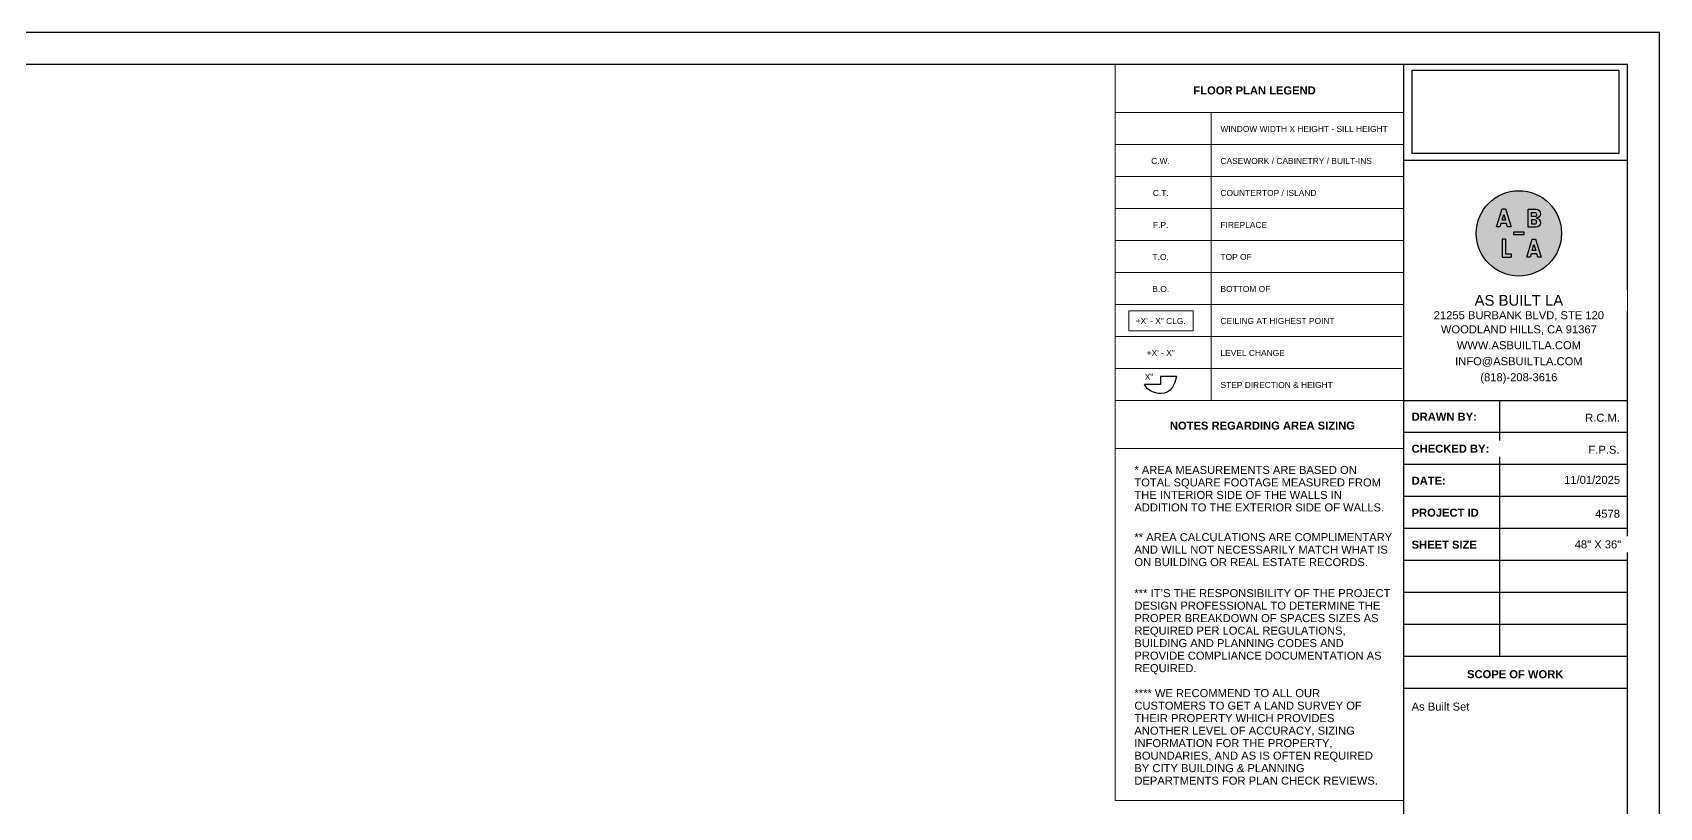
# Model space of a CAD drawing. Header units: inches. Extents: x -2078 to 106214, y -964 to 6385.
# Drawn here: x 9239 to 11678, y 5222 to 6385 of the extents above; entities that cross this region are included whole.
import ezdxf

# ---------------------------------------------------------------- set-up
doc = ezdxf.new("R2010")
doc.units = ezdxf.units.IN
doc.header["$MEASUREMENT"] = 0
doc.set_wipeout_variables(frame=1)
for name, color, linetype, lineweight in [('A-ANNO', 2, 'Continuous', 5), ('A-DETAIL-2', 20, 'Continuous', 25), ('A-DETAIL-3', 40, 'Continuous', 15)]:
    doc.layers.add(name, color=color, linetype=linetype, lineweight=lineweight)
doc.layers.add('A-HATCH', color=9, linetype='Continuous')
doc.layers.add('A-TB', color=7, linetype='Continuous')
doc.styles.add('Arial_3', font='arial.ttf', dxfattribs={"height": 0.125})
doc.styles.add('Arial_5', font='arial.ttf', dxfattribs={"height": 0.09375})
doc.styles.add('Arial_B_2', font='arialbd.ttf', dxfattribs={"height": 0.125})
doc.styles.add('JC', font='arial.ttf', dxfattribs={"height": 0.125})
picture_1 = doc.add_image_def('image1.png', size_in_pixel=(151, 61))

# ---------------------------------------------------------------- blocks, each defined once
blk = doc.blocks.new('JC_TB_48x36 - JC_TB_3624-1264225-Floor Plans')
at = {"layer": 'A-TB'}
for p, q in [((47.997, 24.012), (-0.003, 24.012)), ((47.997, -11.988), (47.997, 24.012)), ((47.497, 23.512), (0.747, 23.512)), ((43.997, 23.512), (43.997, -11.488)), ((47.497, -11.488), (47.497, 23.512)), ((47.497, 22.012), (43.997, 22.012)), ((47.497, 18.262), (43.997, 18.262)), ((45.497, 18.262), (45.497, 14.263)), ((47.497, 17.762), (43.997, 17.762)), ((47.497, 17.263), (43.997, 17.263)), ((47.497, 16.763), (43.997, 16.763)), ((47.497, 16.263), (43.997, 16.263)), ((47.497, 15.763), (43.997, 15.763)), ((47.497, 15.263), (43.997, 15.263)), ((47.497, 14.763), (43.997, 14.763)), ((47.497, 14.263), (43.997, 14.263)), ((47.497, 13.763), (43.997, 13.763))]:
    blk.add_line(p, q, dxfattribs=at)
at = {"layer": 'A-TB', "insert": (45.182, 18.691), "char_height": 0.125, "width": 1.44556, "attachment_point": 1, "style": 'Arial_3', "bg_fill": 2}
blk.add_mtext('(818)-208-3616', dxfattribs=at)
at = {"layer": 'A-TB', "char_height": 0.125, "attachment_point": 1, "bg_fill": 2}
for s, insert, width, style in [('21255 Burbank Blvd, Ste 120', (44.596, 19.632), 2.74909, 'Arial_3'), ('INFO@ASBUILTLA.COM', (44.738, 18.941), 2.41138, 'Arial_3'), ('DRAWN BY:', (44.126, 18.073), 1.22463, 'Arial_B_2'), ('CHECKED BY:', (44.126, 17.573), 1.4645, 'Arial_B_2'), ('DATE:', (44.126, 17.073), 0.63441, 'Arial_B_2'), ('PROJECT ID', (44.126, 16.573), 1.26566, 'Arial_B_2'), ('SHEET SIZE', (44.126, 16.073), 1.23725, 'Arial_B_2'), ('48" X 36"', (46.673, 16.078), 0.87428, 'Arial_3'), ('SCOPE OF WORK', (44.992, 14.05), 1.82747, 'Arial_B_2')]:
    blk.add_mtext(s, dxfattribs=dict(at, insert=insert, width=width, style=style))
at = {"layer": 'A-TB', "insert": (44.513, 19.437), "char_height": 0.125, "width": 2.95425, "attachment_point": 1, "style": 'Arial_3', "bg_fill": 2}
blk.add_mtext('WOODLAND HILLS, CA 91367', dxfattribs=at)
at = {"layer": 'A-TB', "insert": (44.751, 19.191), "char_height": 0.125, "width": 2.37666, "attachment_point": 1, "style": 'Arial_3', "bg_fill": 2}
blk.add_mtext('WWW.ASBUILTLA.COM', dxfattribs=at)
blk = doc.blocks.new('Logo - ABLA - CAD Format')
at = {"layer": 'A-HATCH', "true_color": 0xc9ee63}
h = blk.add_hatch(color=71, dxfattribs=at)
h.dxf.hatch_style = 1
h.paths.add_polyline_path([(-0.707, 0.887), (-0.79, 0.617), (-0.624, 0.617)], flags=0)
h.paths.add_polyline_path([(0.595, 0.782), (0.736, 0.782, 1), (0.736, 0.977), (0.595, 0.977)], flags=0)
h.paths.add_polyline_path([(0.595, 0.438), (0.736, 0.438, 1), (0.736, 0.632), (0.595, 0.632)], flags=0)
h.paths.add_polyline_path([(0.624, -0.797), (0.79, -0.797), (0.707, -0.527)], flags=0)
h.paths.add_polyline_path([(-2, 0, 1), (2, 0, 1)])
h.paths.add_polyline_path([(0.803, 0.283), (0.44, 0.283), (0.44, 1.132), (0.803, 1.132, -1), (0.803, 0.707, -1)], flags=16)
h.paths.add_polyline_path([(0.736, 0.438), (0.595, 0.438), (0.595, 0.632), (0.736, 0.632, -1)], flags=0)
h.paths.add_polyline_path([(0.787, -0.267), (1.048, -1.116), (0.888, -1.116), (0.839, -0.957), (0.575, -0.957), (0.526, -1.116), (0.367, -1.116), (0.627, -0.267)], flags=16)
h.paths.add_polyline_path([(0.736, 0.782), (0.595, 0.782), (0.595, 0.977), (0.736, 0.977, -1)], flags=0)
h.paths.add_polyline_path([(0.707, -0.527), (0.79, -0.797), (0.624, -0.797)], flags=0)
h.paths.add_polyline_path([(0.25, 0.062), (0.25, -0.062), (-0.25, -0.062), (-0.25, 0.062)], flags=16)
h.paths.add_polyline_path([(-0.367, 0.298), (-0.526, 0.298), (-0.575, 0.458), (-0.839, 0.458), (-0.888, 0.298), (-1.048, 0.298), (-0.787, 1.147), (-0.627, 1.147)], flags=16)
h.paths.add_polyline_path([(-0.627, -0.267), (-0.627, -0.957), (-0.367, -0.957), (-0.367, -1.116), (-0.787, -1.116), (-0.787, -0.267)], flags=16)
h.paths.add_polyline_path([(-0.624, 0.617), (-0.79, 0.617), (-0.707, 0.887)], flags=0)
at = {"layer": 'A-HATCH'}
h = blk.add_hatch(color=250, dxfattribs=at)
h.dxf.hatch_style = 1
h.paths.add_polyline_path([(-0.627, 1.147), (-0.787, 1.147), (-1.048, 0.298), (-0.888, 0.298), (-0.839, 0.458), (-0.575, 0.458), (-0.526, 0.298), (-0.367, 0.298)])
h.paths.add_polyline_path([(-0.624, 0.617), (-0.79, 0.617), (-0.707, 0.887)], flags=16)
h.paths.add_polyline_path([(0.44, 0.283), (0.803, 0.283, 1), (0.803, 0.707, 1), (0.803, 1.132), (0.44, 1.132)])
h.paths.add_polyline_path([(0.595, 0.438), (0.595, 0.632), (0.736, 0.632, -1), (0.736, 0.438)], flags=16)
h.paths.add_polyline_path([(0.595, 0.782), (0.595, 0.977), (0.736, 0.977, -1), (0.736, 0.782)], flags=16)
h.paths.add_polyline_path([(0.367, -1.116), (0.526, -1.116), (0.575, -0.957), (0.839, -0.957), (0.888, -1.116), (1.048, -1.116), (0.787, -0.267), (0.627, -0.267)])
h.paths.add_polyline_path([(0.707, -0.527), (0.79, -0.797), (0.624, -0.797)], flags=16)
h.paths.add_polyline_path([(0.25, -0.062), (0.25, 0.062), (-0.25, 0.062), (-0.25, -0.062)])
h.paths.add_polyline_path([(-0.787, -1.116), (-0.367, -1.116), (-0.367, -0.957), (-0.627, -0.957), (-0.627, -0.267), (-0.787, -0.267)])
at = {"layer": 'A-HATCH', "true_color": 0xc9ee63}
h = blk.add_hatch(color=71, dxfattribs=at)
h.dxf.hatch_style = 1
h.paths.add_polyline_path([(-0.707, 0.887), (-0.79, 0.617), (-0.624, 0.617)])
h.paths.add_polyline_path([(0.736, 0.782, 1), (0.736, 0.977), (0.595, 0.977), (0.595, 0.782)])
h.paths.add_polyline_path([(0.595, 0.632), (0.595, 0.438), (0.736, 0.438, 1), (0.736, 0.632)])
h.paths.add_polyline_path([(0.624, -0.797), (0.79, -0.797), (0.707, -0.527)])
blk.add_circle((0, 0), 2)
at = {"layer": 'A-HATCH', "color": 250}
for points in [[(-0.627, 1.147), (-0.367, 0.298), (-0.526, 0.298), (-0.575, 0.458), (-0.839, 0.458), (-0.888, 0.298), (-1.048, 0.298), (-0.787, 1.147)], [(-0.707, 0.887), (-0.624, 0.617), (-0.79, 0.617)], [(0.25, 0.062), (-0.25, 0.062), (-0.25, -0.062), (0.25, -0.062)], [(0.787, -0.267), (1.048, -1.116), (0.888, -1.116), (0.839, -0.957), (0.575, -0.957), (0.526, -1.116), (0.367, -1.116), (0.627, -0.267)], [(0.707, -0.527), (0.79, -0.797), (0.624, -0.797)]]:
    blk.add_lwpolyline(points, close=True, dxfattribs=at)
for points in [[(0.803, 0.707, -1), (0.803, 0.283), (0.44, 0.283), (0.44, 1.132), (0.803, 1.132, -1)], [(0.595, 0.977), (0.736, 0.977, -1), (0.736, 0.782), (0.595, 0.782)], [(0.595, 0.438), (0.736, 0.438, 1), (0.736, 0.632), (0.595, 0.632)]]:
    blk.add_lwpolyline(points, format="xyb", close=True, dxfattribs=at)
for points in [[(-0.787, -0.267), (-0.787, -1.116), (-0.367, -1.116)], [(-0.627, -0.267), (-0.787, -0.267)], [(-0.627, -0.267), (-0.627, -0.957), (-0.367, -0.957)], [(-0.367, -0.957), (-0.367, -1.116)]]:
    blk.add_lwpolyline(points, dxfattribs=at)
blk = doc.blocks.new('TB-INFO-ABLA')
blk.add_wipeout([(168, 180), (168, 0), (0, 0), (0, 180)])
blk.add_wipeout([(168, 180), (168, 0), (0, 0), (0, 180)])
at = {"xscale": 16, "yscale": 16, "zscale": 16}
blk.add_blockref('Logo - ABLA - CAD Format', (86.6, 125.4), dxfattribs=at)
at = {"char_height": 6, "width": 168.619, "attachment_point": 2, "style": 'JC', "bg_fill": 2}
for s, insert in [('21255 BURBANK BLVD, STE 120', (86.6, 67)), ('(818)-208-3616', (86.6, 20.5))]:
    blk.add_mtext(s, dxfattribs=dict(at, insert=insert))
for s, insert in [('WOODLAND HILLS, CA 91367', (86.6, 56.4)), ('INFO@ASBUILTLA.COM', (86.6, 32.5))]:
    blk.add_mtext(s, dxfattribs=dict(at, insert=insert))
at = {"insert": (86.6, 44.5), "char_height": 6, "width": 168.619, "attachment_point": 2, "style": 'JC', "bg_fill": 2}
blk.add_mtext('WWW.ASBUILTLA.COM', dxfattribs=at)
blk.add_lwpolyline([(168, 180), (0, 180), (0, 0), (168, 0)], close=True)
at = {"insert": (86.6, 75.1), "char_height": 8, "width": 154.347, "attachment_point": 5, "style": 'JC', "bg_fill": 2}
blk.add_mtext('AS BUILT LA ', dxfattribs=at)

msp = doc.modelspace()

# ---------------------------------------------------------------- linework, layer by layer
at = {"layer": 'A-DETAIL-2', "lineweight": 30}
for p, q in [((10929.548, 5856.755), (10905.548, 5856.755)), ((10953.548, 5868.501), (10929.548, 5868.501)), ((10929.548, 5868.501), (10929.548, 5856.755))]:
    msp.add_line(p, q, dxfattribs=at)
msp.add_open_spline([(10953.548, 5868.501), (10948.305, 5841.53), (10921.749, 5841.53), (10909.388, 5849.629), (10905.548, 5856.755)], degree=3, knots=[0, 0, 0, 0, 0.0199103671, 0.0342127174, 0.0342127174, 0.0342127174, 0.0342127174], dxfattribs=at)
at = {"layer": 'A-DETAIL-3'}
for p, q in [((11293.88, 6336.663), (10861.88, 6336.663)), ((10861.88, 6336.663), (10861.88, 5832.663)), ((11293.88, 5832.663), (11293.88, 6336.663)), ((11293.88, 6336.663), (11293.88, 6264.663)), ((11293.88, 6264.663), (10861.88, 6264.663)), ((11005.88, 6264.663), (11005.88, 5832.663)), ((11293.88, 6216.663), (10861.88, 6216.663)), ((11293.88, 6168.663), (10861.88, 6168.663)), ((11293.88, 6120.663), (10861.88, 6120.663)), ((11293.88, 6072.663), (10861.88, 6072.663)), ((11293.88, 6024.663), (10861.88, 6024.663)), ((11293.88, 5976.663), (10861.88, 5976.663)), ((11293.88, 5928.663), (10861.88, 5928.663)), ((11293.88, 5880.663), (10861.88, 5880.663)), ((11293.88, 5832.663), (10861.88, 5832.663)), ((10861.88, 5832.663), (10861.88, 5232.663)), ((11293.88, 5832.663), (10861.88, 5832.663)), ((11293.88, 5232.663), (11293.88, 5832.663)), ((10861.88, 5760.663), (11293.88, 5760.663)), ((10861.88, 5232.663), (11293.88, 5232.663))]:
    msp.add_line(p, q, dxfattribs=at)

# ---------------------------------------------------------------- texts
at = {"layer": 'A-ANNO', "lineweight": 50, "char_height": 12, "attachment_point": 1}
for s, insert, width, style in [('FLOOR PLAN LEGEND', (10979.076, 6303.799), 221.19, 'Arial_B_2'), ('NOTES REGARDING AREA SIZING', (10943.854, 5801.11), 332.997, 'Arial_B_2'), ('* AREA MEASUREMENTS ARE BASED ON ', (10890.604, 5734.624), 410.262, 'Arial_3'), ('TOTAL SQUARE FOOTAGE MEASURED FROM ', (10890.604, 5715.874), 453.591, 'Arial_3'), ('THE INTERIOR SIDE OF THE WALLS IN ', (10890.604, 5697.124), 384.204, 'Arial_3'), ('ADDITION TO THE EXTERIOR SIDE OF WALLS.', (10890.604, 5678.374), 454.803, 'Arial_3'), ('AND WILL NOT NECESSARILY MATCH WHAT IS ', (10890.604, 5615.077), 468.135, 'Arial_3'), ('** AREA CALCULATIONS ARE COMPLIMENTARY ', (10890.604, 5633.827), 473.892, 'Arial_3'), ('ON BUILDING OR REAL ESTATE RECORDS.', (10890.604, 5596.327), 424.503, 'Arial_3'), ('*** IT', (10890.604, 5549.831), 47.571, 'Arial_3'), ('’', (10929.854, 5549.831), 4.545, 'Arial_3'), ('S THE RESPONSIBILITY OF THE PROJECT ', (10933.604, 5549.831), 419.958, 'Arial_3'), ('DESIGN PROFESSIONAL TO DETERMINE THE ', (10890.604, 5531.081), 452.985, 'Arial_3'), ('PROPER BREAKDOWN OF SPACES SIZES AS ', (10890.604, 5512.331), 451.47, 'Arial_3'), ('REQUIRED PER LOCAL REGULATIONS, ', (10890.604, 5493.581), 389.355, 'Arial_3'), ('BUILDING AND PLANNING CODES AND ', (10890.604, 5474.831), 385.719, 'Arial_3'), ('PROVIDE COMPLIANCE DOCUMENTATION AS ', (10890.604, 5456.081), 454.5, 'Arial_3'), ('REQUIRED.', (10890.604, 5437.331), 112.716, 'Arial_3'), ('**** WE RECOMMEND TO ALL OUR ', (10890.604, 5399.835), 343.299, 'Arial_3'), ('CUSTOMERS TO GET A LAND SURVEY OF ', (10890.604, 5381.085), 419.049, 'Arial_3'), ('ANOTHER LEVEL OF ACCURACY, SIZING ', (10890.604, 5343.585), 406.626, 'Arial_3'), ('THEIR PROPERTY WHICH PROVIDES ', (10890.604, 5362.335), 370.266, 'Arial_3'), ('INFORMATION FOR THE PROPERTY, ', (10890.604, 5324.835), 365.721, 'Arial_3'), ('BOUNDARIES, AND AS IS OFTEN REQUIRED ', (10890.604, 5306.085), 439.653, 'Arial_3'), ('BY CITY BUILDING & PLANNING ', (10890.604, 5287.335), 315.423, 'Arial_3'), ('DEPARTMENTS FOR PLAN CHECK REVIEWS.', (10890.604, 5268.585), 443.592, 'Arial_3')]:
    msp.add_mtext(s, dxfattribs=dict(at, insert=insert, width=width, style=style))
at = {"layer": 'A-ANNO', "char_height": 9, "attachment_point": 1, "style": 'Arial_5'}
for s, insert, width in [('WINDOW WIDTH X HEIGHT - SILL HEIGHT', (11019.691, 6244.588), 307.848), ('C.W.', (10915.803, 6196.588), 34.845), ('CASEWORK / CABINETRY / BUILT-INS', (11019.691, 6196.588), 278.154), ('C.T.', (10918.303, 6148.588), 29.088), ('COUNTERTOP / ISLAND', (11019.691, 6148.588), 176.649), ('F.P.', (10918.553, 6100.588), 28.179), ('FIREPLACE', (11019.691, 6100.588), 85.446), ('T.O.', (10917.803, 6052.588), 29.997), ('TOP OF', (11019.691, 6052.588), 57.57), ('B.O.', (10917.553, 6004.588), 30.906), ('BOTTOM OF ', (11019.691, 6004.588), 96.354), ('+X\' - X" CLG.', (10892.563, 5956.588), 91.506), ('CEILING AT HIGHEST POINT', (11019.691, 5956.588), 209.07), ('+X\' - X"', (10909.053, 5908.588), 51.207), ('LEVEL CHANGE', (11019.691, 5908.588), 118.473), ('X"', (10906.18, 5872.826), 15.453), ('STEP DIRECTION & HEIGHT', (11019.691, 5860.588), 206.04)]:
    msp.add_mtext(s, dxfattribs=dict(at, insert=insert, width=width))
at = {"layer": 'A-TB', "char_height": 12, "attachment_point": 1, "style": 'Arial_3', "bg_fill": 3, "box_fill_scale": 1.25, "bg_fill_color": 256, "bg_fill_true_color": 13158600, "bg_fill_transparency": 0}
for s, insert, width in [('R.C.M.', (11566.416, 5812.892), 63.024), ('F.P.S.', (11571.442, 5764.892), 56.964), ('11/01/2025', (11534.932, 5719.695), 101.202), ('4578', (11581.42, 5668.892), 44.844)]:
    msp.add_mtext(s, dxfattribs=dict(at, insert=insert, width=width))

# ---------------------------------------------------------------- next in the draw order: block references
at = {"layer": 'A-TB', "xscale": 96, "yscale": 96, "zscale": 96}
msp.add_blockref('JC_TB_48x36 - JC_TB_3624-1264225-Floor Plans', (7070.18, 4079.463), dxfattribs=at)

# ---------------------------------------------------------------- next in the draw order: linework, layer by layer
at = {"layer": 'A-ANNO', "flags": 128}
msp.add_lwpolyline([(10882.133, 5967.018), (10978.58, 5967.018), (10978.58, 5937.145), (10882.133, 5937.145)], close=True, dxfattribs=at)

# ---------------------------------------------------------------- next in the draw order: block references
at = {"xscale": 2, "yscale": 2, "zscale": 2}
msp.add_blockref('TB-INFO-ABLA', (11293.88, 5832.663), dxfattribs=at)

# ---------------------------------------------------------------- next in the draw order: texts
at = {"layer": 'A-TB', "insert": (11306.241, 5379.642), "char_height": 12, "width": 105.747, "attachment_point": 1, "style": 'Arial_3', "bg_fill": 3, "box_fill_scale": 1.25, "bg_fill_color": 256, "bg_fill_true_color": 13158600, "bg_fill_transparency": 0}
msp.add_mtext('As Built Set', dxfattribs=at)

# ---------------------------------------------------------------- next in the draw order: pictures from other files: only their frames are drawn
at = {"color": 7, "true_color": 0xffffff}
image = msp.add_image(picture_1, insert=(11306.871, 6202.982), size_in_units=(310.066, 125.259), dxfattribs=at)
image.dxf.flags = 15

doc.saveas('drawing.dxf')
